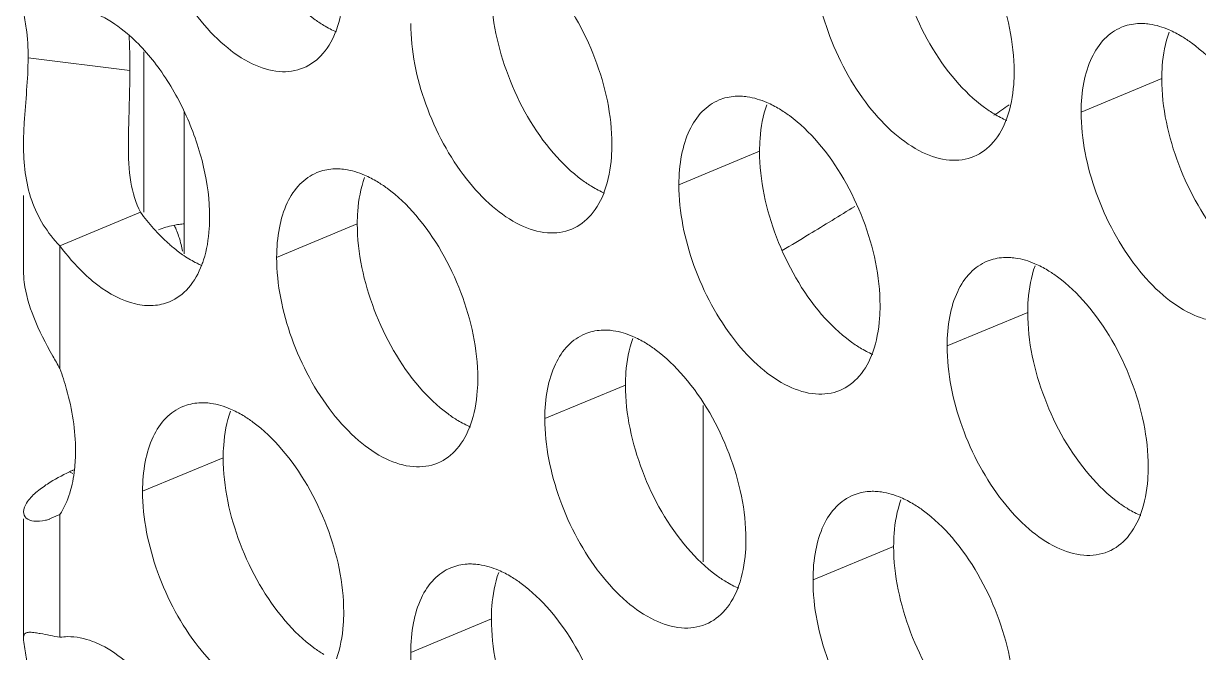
# Model space of a CAD drawing. Header units: millimetres. Extents: x 0 to 2524, y 0 to 1785.
# Drawn here: x 1789.22 to 1798.18, y 855.52 to 860.32 of the extents above; entities that cross this region are included whole.
import ezdxf

# ---------------------------------------------------------------- set-up
doc = ezdxf.new("R2010")
doc.units = ezdxf.units.MM
doc.header["$LTSCALE"] = 0.1
doc.layers.add('标注', color=251, linetype='Continuous', lineweight=9)

msp = doc.modelspace()

# ---------------------------------------------------------------- linework, layer by layer
at = {"layer": '标注'}
for p, q in [((1790.1384, 860.1084), (1790.1384, 858.8838)), ((1790.0329, 859.966), (1789.2563, 860.0621)), ((1797.9046, 859.9043), (1797.2894, 859.6486)), ((1790.4461, 858.566), (1790.4461, 859.6494)), ((1794.8361, 859.3498), (1794.2209, 859.0941)), ((1789.2212, 858.4377), (1789.2212, 859.0117)), ((1790.1136, 858.8838), (1789.4984, 858.6281)), ((1791.7675, 858.7954), (1791.1524, 858.5397)), ((1789.4984, 858.6281), (1789.4984, 857.6918)), ((1796.8817, 858.1195), (1796.2665, 857.8637)), ((1793.8132, 857.565), (1793.198, 857.3093)), ((1794.4059, 857.4098), (1794.4059, 856.2163)), ((1790.7447, 857.0106), (1790.1295, 856.7549)), ((1789.5986, 856.8908), (1789.5727, 856.9037)), ((1789.2212, 855.6346), (1789.2212, 856.5454)), ((1789.4984, 856.577), (1789.4205, 856.5454)), ((1789.4984, 856.577), (1789.4984, 855.6407)), ((1795.8589, 856.3346), (1795.2437, 856.0789)), ((1792.7904, 855.7802), (1792.1752, 855.5245))]:
    msp.add_line(p, q, dxfattribs=at)
for centre, radius, start, end in [((1778.661, 885.9127), 31.8399, 304.34454, 304.59625), ((1791.472, 859.8795), 1.6842, 216.24369, 221.66519), ((1779.924, 883.9705), 29.523, 301.194, 301.98361), ((1791.3609, 859.7824), 1.5367, 221.71232, 223.51512), ((1790.5007, 858.144), 0.6543, 98.11425, 102.08395), ((1790.4936, 858.1923), 0.6055, 94.3287, 98.10278), ((1780.1874, 883.5363), 29.015, 300.71798, 301.1931), ((1791.0543, 859.448), 1.0824, 230.33246, 235.77961), ((1789.8727, 858.7504), 0.758, 339.34278, 342.32676), ((1790.4674, 859.2282), 1.1282, 230.38894, 233.03812), ((1789.1882, 857.7494), 0.929, 294.44883, 296.47049)]:
    msp.add_arc(centre, radius, start, end, dxfattribs=at)
for points, knots in [([(1791.3572, 859.9855), (1791.2996, 859.9615), (1791.1607, 859.9436), (1790.9483, 860.0125), (1790.7382, 860.1588), (1790.5412, 860.3719), (1790.37, 860.637), (1790.1965, 861.026), (1790.1295, 861.3462), (1790.1295, 861.5549)], [0, 0, 0, 0, 0.08419, 0.180629, 0.294901, 0.426206, 0.569756, 0.71848, 1, 1, 1, 1]), ([(1796.3044, 861.2011), (1796.4528, 861.0285), (1796.6783, 860.6285), (1796.778, 860.1788), (1796.778, 859.9562)], [0, 0, 0, 0, 0.505546, 1, 1, 1, 1]), ([(1796.3325, 859.8897), (1796.184, 860.0623), (1795.9586, 860.4623), (1795.8589, 860.912), (1795.8589, 861.1346)], [0, 0, 0, 0, 0.505546, 1, 1, 1, 1]), ([(1796.4714, 859.3095), (1796.4137, 859.2856), (1796.2749, 859.2677), (1796.0625, 859.3366), (1795.8523, 859.4829), (1795.6553, 859.696), (1795.4842, 859.9611), (1795.3107, 860.35), (1795.2437, 860.6702), (1795.2437, 860.8789)], [0, 0, 0, 0, 0.08419, 0.180629, 0.294901, 0.426206, 0.569756, 0.71848, 1, 1, 1, 1]), ([(1793.2359, 860.6467), (1793.3843, 860.4741), (1793.6098, 860.0741), (1793.7095, 859.6243), (1793.7095, 859.4017)], [0, 0, 0, 0, 0.505546, 1, 1, 1, 1]), ([(1791.5118, 860.3099), (1791.486, 860.3255), (1791.378, 860.3982), (1791.2834, 860.4898), (1791.2183, 860.5656)], [0, 0, 0, 0, 0.231736, 1, 1, 1, 1]), ([(1791.6638, 860.6321), (1791.6638, 860.5998), (1791.6595, 860.4798), (1791.638, 860.3595), (1791.6081, 860.2769)], [0, 0, 0, 0, 0.269025, 1, 1, 1, 1]), ([(1793.2639, 859.3352), (1793.1155, 859.5078), (1792.8901, 859.9078), (1792.7904, 860.3576), (1792.7904, 860.5802)], [0, 0, 0, 0, 0.505546, 1, 1, 1, 1]), ([(1789.2563, 860.0621), (1789.2563, 860.1376), (1789.2508, 860.2577), (1789.2257, 860.375), (1789.222, 860.4189)], [0, 0, 0, 0, 0.631705, 1, 1, 1, 1]), ([(1789.7481, 860.4094), (1789.7706, 860.401), (1789.8657, 860.3591), (1789.9519, 860.2989), (1790.0126, 860.2472)], [0, 0, 0, 0, 0.231395, 1, 1, 1, 1]), ([(1793.4029, 858.7551), (1793.3452, 858.7312), (1793.2064, 858.7132), (1792.994, 858.7821), (1792.7838, 858.9284), (1792.5868, 859.1415), (1792.4157, 859.4066), (1792.2422, 859.7956), (1792.1752, 860.1158), (1792.1752, 860.3245)], [0, 0, 0, 0, 0.08419, 0.180629, 0.294901, 0.426206, 0.569756, 0.71848, 1, 1, 1, 1]), ([(1797.2894, 859.6486), (1797.2894, 859.7242), (1797.3009, 859.8667), (1797.3583, 860.0599), (1797.4555, 860.2102), (1797.548, 860.2753), (1797.596, 860.2952)], [0, 0, 0, 0, 0.300633, 0.564844, 0.793499, 1, 1, 1, 1]), ([(1797.596, 860.2952), (1797.6348, 860.3113), (1797.6916, 860.324), (1797.7483, 860.3245), (1797.7629, 860.3239)], [0, 0, 0, 0, 0.741995, 1, 1, 1, 1]), ([(1797.7629, 860.3239), (1797.7789, 860.3232), (1797.8465, 860.3168), (1797.9123, 860.2966), (1797.9599, 860.2762)], [0, 0, 0, 0, 0.236225, 1, 1, 1, 1]), ([(1790.0126, 860.2472), (1790.1066, 860.1673), (1790.2795, 859.9701), (1790.4756, 859.6228), (1790.6057, 859.241), (1790.6409, 858.9752), (1790.6409, 858.8473)], [0, 0, 0, 0, 0.235194, 0.49405, 0.756072, 1, 1, 1, 1]), ([(1790.0329, 859.966), (1790.0329, 859.989), (1790.0324, 860.0775), (1790.0298, 860.166), (1790.0273, 860.2314)], [0, 0, 0, 0, 0.260225, 1, 1, 1, 1]), ([(1791.6081, 860.2769), (1791.5844, 860.2112), (1791.5223, 860.0921), (1791.4137, 860.0089), (1791.3572, 859.9855)], [0, 0, 0, 0, 0.533077, 1, 1, 1, 1]), ([(1797.9046, 859.9043), (1797.9046, 859.9366), (1797.9088, 860.0566), (1797.9304, 860.1768), (1797.9602, 860.2594)], [0, 0, 0, 0, 0.269025, 1, 1, 1, 1]), ([(1798.0565, 860.2264), (1798.0823, 860.2109), (1798.1904, 860.1381), (1798.2849, 860.0465), (1798.3501, 859.9707)], [0, 0, 0, 0, 0.231736, 1, 1, 1, 1]), ([(1789.2213, 859.4014), (1789.2213, 859.4568), (1789.2299, 859.6773), (1789.2563, 859.897), (1789.2563, 860.0621)], [0, 0, 0, 0, 0.251377, 1, 1, 1, 1]), ([(1790.0212, 859.4013), (1790.0212, 859.4504), (1790.025, 859.6387), (1790.0329, 859.8269), (1790.0329, 859.966)], [0, 0, 0, 0, 0.261174, 1, 1, 1, 1]), ([(1796.778, 859.9562), (1796.778, 859.9238), (1796.7737, 859.8039), (1796.7522, 859.6836), (1796.7223, 859.601)], [0, 0, 0, 0, 0.269025, 1, 1, 1, 1]), ([(1796.626, 859.634), (1796.6002, 859.6496), (1796.4921, 859.7223), (1796.3976, 859.8139), (1796.3325, 859.8897)], [0, 0, 0, 0, 0.231736, 1, 1, 1, 1]), ([(1798.3781, 858.6593), (1798.2297, 858.8319), (1798.0042, 859.2319), (1797.9046, 859.6817), (1797.9046, 859.9043)], [0, 0, 0, 0, 0.505546, 1, 1, 1, 1]), ([(1794.5274, 859.7407), (1794.5663, 859.7569), (1794.6231, 859.7695), (1794.6798, 859.77), (1794.6944, 859.7694)], [0, 0, 0, 0, 0.741995, 1, 1, 1, 1]), ([(1794.6944, 859.7694), (1794.7104, 859.7688), (1794.778, 859.7624), (1794.8438, 859.7421), (1794.8914, 859.7217)], [0, 0, 0, 0, 0.236225, 1, 1, 1, 1]), ([(1794.2209, 859.0941), (1794.2209, 859.1697), (1794.2323, 859.3123), (1794.2898, 859.5054), (1794.3869, 859.6558), (1794.4795, 859.7208), (1794.5274, 859.7407)], [0, 0, 0, 0, 0.300633, 0.564844, 0.793499, 1, 1, 1, 1]), ([(1794.8361, 859.3498), (1794.8361, 859.3821), (1794.8403, 859.5021), (1794.8619, 859.6224), (1794.8917, 859.705)], [0, 0, 0, 0, 0.269025, 1, 1, 1, 1]), ([(1794.988, 859.672), (1795.0138, 859.6564), (1795.1219, 859.5837), (1795.2164, 859.4921), (1795.2816, 859.4163)], [0, 0, 0, 0, 0.231736, 1, 1, 1, 1]), ([(1796.7223, 859.601), (1796.6985, 859.5353), (1796.6365, 859.4162), (1796.5279, 859.333), (1796.4714, 859.3095)], [0, 0, 0, 0, 0.533077, 1, 1, 1, 1]), ([(1798.5171, 858.0792), (1798.4594, 858.0553), (1798.3205, 858.0373), (1798.1082, 858.1062), (1797.898, 858.2525), (1797.701, 858.4656), (1797.5298, 858.7307), (1797.3563, 859.1197), (1797.2894, 859.4399), (1797.2894, 859.6486)], [0, 0, 0, 0, 0.08419, 0.180629, 0.294901, 0.426206, 0.569756, 0.71848, 1, 1, 1, 1]), ([(1789.4984, 858.6281), (1789.4032, 858.7249), (1789.2506, 858.9731), (1789.2214, 859.2575), (1789.2213, 859.4014)], [0, 0, 0, 0, 0.485599, 1, 1, 1, 1]), ([(1793.7095, 859.4017), (1793.7095, 859.3694), (1793.7052, 859.2494), (1793.6837, 859.1291), (1793.6538, 859.0466)], [0, 0, 0, 0, 0.269025, 1, 1, 1, 1]), ([(1795.2816, 859.4163), (1795.43, 859.2437), (1795.6554, 858.8437), (1795.7551, 858.394), (1795.7551, 858.1713)], [0, 0, 0, 0, 0.505546, 1, 1, 1, 1]), ([(1793.5575, 859.0796), (1793.5317, 859.0951), (1793.4236, 859.1678), (1793.3291, 859.2595), (1793.2639, 859.3352)], [0, 0, 0, 0, 0.231736, 1, 1, 1, 1]), ([(1795.3096, 858.1049), (1795.1612, 858.2774), (1794.9357, 858.6775), (1794.8361, 859.1272), (1794.8361, 859.3498)], [0, 0, 0, 0, 0.505546, 1, 1, 1, 1]), ([(1791.4589, 859.1863), (1791.4978, 859.2024), (1791.5546, 859.2151), (1791.6113, 859.2156), (1791.6259, 859.215)], [0, 0, 0, 0, 0.741995, 1, 1, 1, 1]), ([(1791.6259, 859.215), (1791.6419, 859.2143), (1791.7095, 859.2079), (1791.7753, 859.1877), (1791.8229, 859.1673)], [0, 0, 0, 0, 0.236225, 1, 1, 1, 1]), ([(1791.1524, 858.5397), (1791.1524, 858.6153), (1791.1638, 858.7578), (1791.2213, 858.951), (1791.3184, 859.1014), (1791.411, 859.1664), (1791.4589, 859.1863)], [0, 0, 0, 0, 0.300633, 0.564844, 0.793499, 1, 1, 1, 1]), ([(1791.7675, 858.7954), (1791.7675, 858.8277), (1791.7718, 858.9477), (1791.7934, 859.0679), (1791.8232, 859.1505)], [0, 0, 0, 0, 0.269025, 1, 1, 1, 1]), ([(1791.9195, 859.1175), (1791.9453, 859.102), (1792.0534, 859.0293), (1792.1479, 858.9376), (1792.2131, 858.8618)], [0, 0, 0, 0, 0.231736, 1, 1, 1, 1]), ([(1793.6538, 859.0466), (1793.63, 858.9808), (1793.5679, 858.8618), (1793.4594, 858.7785), (1793.4029, 858.7551)], [0, 0, 0, 0, 0.533077, 1, 1, 1, 1]), ([(1795.4486, 857.5247), (1795.3909, 857.5008), (1795.252, 857.4829), (1795.0397, 857.5518), (1794.8295, 857.6981), (1794.6325, 857.9111), (1794.4613, 858.1763), (1794.2878, 858.5652), (1794.2209, 858.8854), (1794.2209, 859.0941)], [0, 0, 0, 0, 0.08419, 0.180629, 0.294901, 0.426206, 0.569756, 0.71848, 1, 1, 1, 1]), ([(1792.2131, 858.8618), (1792.3615, 858.6893), (1792.5869, 858.2893), (1792.6866, 857.8395), (1792.6866, 857.6169)], [0, 0, 0, 0, 0.505546, 1, 1, 1, 1]), ([(1790.6409, 858.8473), (1790.6409, 858.8178), (1790.6374, 858.7076), (1790.6195, 858.5973), (1790.5949, 858.5203)], [0, 0, 0, 0, 0.267106, 1, 1, 1, 1]), ([(1792.2411, 857.5504), (1792.0927, 857.723), (1791.8672, 858.123), (1791.7675, 858.5728), (1791.7675, 858.7954)], [0, 0, 0, 0, 0.505546, 1, 1, 1, 1]), ([(1790.3633, 858.6148), (1790.3533, 858.623), (1790.3127, 858.6578), (1790.2744, 858.695), (1790.2465, 858.7243)], [0, 0, 0, 0, 0.243044, 1, 1, 1, 1]), ([(1789.7481, 858.3591), (1789.7257, 858.3776), (1789.6342, 858.4592), (1789.5538, 858.5528), (1789.4984, 858.6281)], [0, 0, 0, 0, 0.237008, 1, 1, 1, 1]), ([(1790.5778, 858.4787), (1790.5667, 858.4836), (1790.5209, 858.5053), (1790.4773, 858.5314), (1790.4455, 858.5529)], [0, 0, 0, 0, 0.24028, 1, 1, 1, 1]), ([(1792.38, 856.9703), (1792.3224, 856.9464), (1792.1835, 856.9284), (1791.9711, 856.9973), (1791.761, 857.1436), (1791.564, 857.3567), (1791.3928, 857.6218), (1791.2193, 858.0108), (1791.1524, 858.331), (1791.1524, 858.5397)], [0, 0, 0, 0, 0.08419, 0.180629, 0.294901, 0.426206, 0.569756, 0.71848, 1, 1, 1, 1]), ([(1796.2665, 857.8637), (1796.2665, 857.9394), (1796.278, 858.0819), (1796.3355, 858.275), (1796.4326, 858.4254), (1796.5251, 858.4905), (1796.5731, 858.5104)], [0, 0, 0, 0, 0.300633, 0.564844, 0.793499, 1, 1, 1, 1]), ([(1796.5731, 858.5104), (1796.612, 858.5265), (1796.6687, 858.5391), (1796.7255, 858.5396), (1796.7401, 858.539)], [0, 0, 0, 0, 0.741995, 1, 1, 1, 1]), ([(1796.7401, 858.539), (1796.7561, 858.5384), (1796.8237, 858.532), (1796.8895, 858.5118), (1796.9371, 858.4914)], [0, 0, 0, 0, 0.236225, 1, 1, 1, 1]), ([(1789.2213, 858.4377), (1789.2213, 858.4082), (1789.2291, 858.2867), (1789.265, 858.1686), (1789.2991, 858.0832)], [0, 0, 0, 0, 0.242838, 1, 1, 1, 1]), ([(1790.5819, 858.483), (1790.5579, 858.4194), (1790.4959, 858.304), (1790.3897, 858.2236), (1790.3344, 858.2006)], [0, 0, 0, 0, 0.531803, 1, 1, 1, 1]), ([(1796.8817, 858.1195), (1796.8817, 858.1518), (1796.886, 858.2718), (1796.9075, 858.392), (1796.9374, 858.4746)], [0, 0, 0, 0, 0.269025, 1, 1, 1, 1]), ([(1797.0337, 858.4416), (1797.0595, 858.4261), (1797.1676, 858.3533), (1797.2621, 858.2617), (1797.3272, 858.1859)], [0, 0, 0, 0, 0.231736, 1, 1, 1, 1]), ([(1790.3344, 858.2006), (1790.2955, 858.1844), (1790.2082, 858.1651), (1790.0127, 858.1858), (1789.8743, 858.2626), (1789.7891, 858.3267)], [0, 0, 0, 0, 0.217094, 0.450255, 1, 1, 1, 1]), ([(1795.7551, 858.1713), (1795.7551, 858.139), (1795.7509, 858.019), (1795.7293, 857.8988), (1795.6995, 857.8162)], [0, 0, 0, 0, 0.269025, 1, 1, 1, 1]), ([(1797.3272, 858.1859), (1797.4757, 858.0133), (1797.7011, 857.6133), (1797.8008, 857.1636), (1797.8008, 856.941)], [0, 0, 0, 0, 0.505546, 1, 1, 1, 1]), ([(1789.2991, 858.0832), (1789.34, 857.9807), (1789.4084, 857.8505), (1789.4807, 857.7232), (1789.4984, 857.6918)], [0, 0, 0, 0, 0.753574, 1, 1, 1, 1]), ([(1795.6032, 857.8492), (1795.5774, 857.8647), (1795.4693, 857.9375), (1795.3748, 858.0291), (1795.3096, 858.1049)], [0, 0, 0, 0, 0.231736, 1, 1, 1, 1]), ([(1797.3553, 856.8745), (1797.2069, 857.0471), (1796.9814, 857.4471), (1796.8817, 857.8968), (1796.8817, 858.1195)], [0, 0, 0, 0, 0.505546, 1, 1, 1, 1]), ([(1793.198, 857.3093), (1793.198, 857.3849), (1793.2095, 857.5275), (1793.267, 857.7206), (1793.3641, 857.871), (1793.4566, 857.936), (1793.5046, 857.9559)], [0, 0, 0, 0, 0.300633, 0.564844, 0.793499, 1, 1, 1, 1]), ([(1793.5046, 857.9559), (1793.5435, 857.972), (1793.6002, 857.9847), (1793.657, 857.9852), (1793.6716, 857.9846)], [0, 0, 0, 0, 0.741995, 1, 1, 1, 1]), ([(1793.6716, 857.9846), (1793.6876, 857.984), (1793.7552, 857.9776), (1793.821, 857.9573), (1793.8686, 857.9369)], [0, 0, 0, 0, 0.236225, 1, 1, 1, 1]), ([(1793.8132, 857.565), (1793.8132, 857.5973), (1793.8175, 857.7173), (1793.839, 857.8376), (1793.8689, 857.9202)], [0, 0, 0, 0, 0.269025, 1, 1, 1, 1]), ([(1793.9652, 857.8871), (1793.991, 857.8716), (1794.099, 857.7989), (1794.1936, 857.7072), (1794.2587, 857.6315)], [0, 0, 0, 0, 0.231736, 1, 1, 1, 1]), ([(1797.4942, 856.2944), (1797.4366, 856.2704), (1797.2977, 856.2525), (1797.0853, 856.3214), (1796.8752, 856.4677), (1796.6782, 856.6808), (1796.507, 856.9459), (1796.3335, 857.3348), (1796.2665, 857.655), (1796.2665, 857.8637)], [0, 0, 0, 0, 0.08419, 0.180629, 0.294901, 0.426206, 0.569756, 0.71848, 1, 1, 1, 1]), ([(1795.6995, 857.8162), (1795.6757, 857.7505), (1795.6136, 857.6314), (1795.5051, 857.5482), (1795.4486, 857.5247)], [0, 0, 0, 0, 0.533077, 1, 1, 1, 1]), ([(1789.4984, 857.6918), (1789.5177, 857.6391), (1789.5833, 857.4354), (1789.6181, 857.2205), (1789.6181, 857.0624)], [0, 0, 0, 0, 0.26181, 1, 1, 1, 1]), ([(1792.6866, 857.6169), (1792.6866, 857.5846), (1792.6824, 857.4646), (1792.6608, 857.3443), (1792.631, 857.2617)], [0, 0, 0, 0, 0.269025, 1, 1, 1, 1]), ([(1794.2587, 857.6315), (1794.4071, 857.4589), (1794.6326, 857.0589), (1794.7323, 856.6091), (1794.7323, 856.3865)], [0, 0, 0, 0, 0.505546, 1, 1, 1, 1]), ([(1792.5347, 857.2948), (1792.5088, 857.3103), (1792.4008, 857.383), (1792.3063, 857.4747), (1792.2411, 857.5504)], [0, 0, 0, 0, 0.231736, 1, 1, 1, 1]), ([(1794.2868, 856.3201), (1794.1384, 856.4926), (1793.9129, 856.8926), (1793.8132, 857.3424), (1793.8132, 857.565)], [0, 0, 0, 0, 0.505546, 1, 1, 1, 1]), ([(1790.4361, 857.4015), (1790.475, 857.4176), (1790.5317, 857.4302), (1790.5885, 857.4307), (1790.6031, 857.4302)], [0, 0, 0, 0, 0.741995, 1, 1, 1, 1]), ([(1790.6031, 857.4302), (1790.6191, 857.4295), (1790.6867, 857.4231), (1790.7525, 857.4029), (1790.8, 857.3825)], [0, 0, 0, 0, 0.236225, 1, 1, 1, 1]), ([(1790.1295, 856.7549), (1790.1295, 856.8305), (1790.141, 856.973), (1790.1985, 857.1661), (1790.2956, 857.3165), (1790.3881, 857.3816), (1790.4361, 857.4015)], [0, 0, 0, 0, 0.300633, 0.564844, 0.793499, 1, 1, 1, 1]), ([(1790.7447, 857.0106), (1790.7447, 857.0429), (1790.749, 857.1629), (1790.7705, 857.2831), (1790.8004, 857.3657)], [0, 0, 0, 0, 0.269025, 1, 1, 1, 1]), ([(1790.8967, 857.3327), (1790.9225, 857.3172), (1791.0305, 857.2444), (1791.1251, 857.1528), (1791.1902, 857.077)], [0, 0, 0, 0, 0.231736, 1, 1, 1, 1]), ([(1792.631, 857.2617), (1792.6072, 857.196), (1792.5451, 857.0769), (1792.4366, 856.9937), (1792.38, 856.9703)], [0, 0, 0, 0, 0.533077, 1, 1, 1, 1]), ([(1794.4257, 855.7399), (1794.3681, 855.716), (1794.2292, 855.698), (1794.0168, 855.7669), (1793.8067, 855.9133), (1793.6097, 856.1263), (1793.4385, 856.3914), (1793.265, 856.7804), (1793.198, 857.1006), (1793.198, 857.3093)], [0, 0, 0, 0, 0.08419, 0.180629, 0.294901, 0.426206, 0.569756, 0.71848, 1, 1, 1, 1]), ([(1789.6181, 857.0624), (1789.6181, 857.0151), (1789.6097, 856.8481), (1789.5643, 856.6779), (1789.4984, 856.577)], [0, 0, 0, 0, 0.282087, 1, 1, 1, 1]), ([(1791.1902, 857.077), (1791.3386, 856.9044), (1791.5641, 856.5044), (1791.6638, 856.0547), (1791.6638, 855.8321)], [0, 0, 0, 0, 0.505546, 1, 1, 1, 1]), ([(1791.2183, 855.7656), (1791.0699, 855.9382), (1790.8444, 856.3382), (1790.7447, 856.7879), (1790.7447, 857.0106)], [0, 0, 0, 0, 0.505546, 1, 1, 1, 1]), ([(1789.3592, 856.7792), (1789.3738, 856.79), (1789.4417, 856.8369), (1789.5146, 856.8761), (1789.5727, 856.9037)], [0, 0, 0, 0, 0.220086, 1, 1, 1, 1]), ([(1797.8008, 856.941), (1797.8008, 856.9086), (1797.7965, 856.7887), (1797.775, 856.6684), (1797.7451, 856.5858)], [0, 0, 0, 0, 0.269025, 1, 1, 1, 1]), ([(1797.6489, 856.6188), (1797.623, 856.6344), (1797.515, 856.7071), (1797.4205, 856.7987), (1797.3553, 856.8745)], [0, 0, 0, 0, 0.231736, 1, 1, 1, 1]), ([(1789.2213, 856.5983), (1789.2215, 856.6217), (1789.2472, 856.6791), (1789.289, 856.7212), (1789.316, 856.7447)], [0, 0, 0, 0, 0.395219, 1, 1, 1, 1]), ([(1791.3572, 855.1855), (1791.2996, 855.1615), (1791.1607, 855.1436), (1790.9483, 855.2125), (1790.7382, 855.3588), (1790.5412, 855.5719), (1790.37, 855.837), (1790.1965, 856.226), (1790.1295, 856.5462), (1790.1295, 856.7549)], [0, 0, 0, 0, 0.08419, 0.180629, 0.294901, 0.426206, 0.569756, 0.71848, 1, 1, 1, 1]), ([(1795.2437, 856.0789), (1795.2437, 856.1545), (1795.2552, 856.2971), (1795.3126, 856.4902), (1795.4098, 856.6406), (1795.5023, 856.7056), (1795.5503, 856.7255)], [0, 0, 0, 0, 0.300633, 0.564844, 0.793499, 1, 1, 1, 1]), ([(1795.5503, 856.7255), (1795.5892, 856.7417), (1795.6459, 856.7543), (1795.7026, 856.7548), (1795.7173, 856.7542)], [0, 0, 0, 0, 0.741995, 1, 1, 1, 1]), ([(1795.7173, 856.7542), (1795.7333, 856.7536), (1795.8008, 856.7472), (1795.8667, 856.727), (1795.9142, 856.7066)], [0, 0, 0, 0, 0.236225, 1, 1, 1, 1]), ([(1795.8589, 856.3346), (1795.8589, 856.367), (1795.8632, 856.4869), (1795.8847, 856.6072), (1795.9146, 856.6898)], [0, 0, 0, 0, 0.269025, 1, 1, 1, 1]), ([(1796.0108, 856.6568), (1796.0367, 856.6412), (1796.1447, 856.5685), (1796.2392, 856.4769), (1796.3044, 856.4011)], [0, 0, 0, 0, 0.231736, 1, 1, 1, 1]), ([(1789.2991, 856.5277), (1789.2789, 856.5305), (1789.2395, 856.5415), (1789.2212, 856.5809), (1789.2213, 856.5983)], [0, 0, 0, 0, 0.539356, 1, 1, 1, 1]), ([(1789.4213, 856.5428), (1789.4104, 856.5392), (1789.3708, 856.5281), (1789.3286, 856.5235), (1789.2991, 856.5277)], [0, 0, 0, 0, 0.278012, 1, 1, 1, 1]), ([(1797.7451, 856.5858), (1797.7214, 856.5201), (1797.6593, 856.401), (1797.5508, 856.3178), (1797.4942, 856.2944)], [0, 0, 0, 0, 0.533077, 1, 1, 1, 1]), ([(1794.7323, 856.3865), (1794.7323, 856.3542), (1794.728, 856.2342), (1794.7065, 856.114), (1794.6766, 856.0314)], [0, 0, 0, 0, 0.269025, 1, 1, 1, 1]), ([(1796.3044, 856.4011), (1796.4528, 856.2285), (1796.6783, 855.8285), (1796.778, 855.3788), (1796.778, 855.1562)], [0, 0, 0, 0, 0.505546, 1, 1, 1, 1]), ([(1794.5803, 856.0644), (1794.5545, 856.0799), (1794.4465, 856.1526), (1794.3519, 856.2443), (1794.2868, 856.3201)], [0, 0, 0, 0, 0.231736, 1, 1, 1, 1]), ([(1796.3325, 855.0897), (1796.184, 855.2623), (1795.9586, 855.6623), (1795.8589, 856.112), (1795.8589, 856.3346)], [0, 0, 0, 0, 0.505546, 1, 1, 1, 1]), ([(1792.1752, 855.5245), (1792.1752, 855.6001), (1792.1867, 855.7427), (1792.2441, 855.9358), (1792.3413, 856.0862), (1792.4338, 856.1512), (1792.4818, 856.1711)], [0, 0, 0, 0, 0.300633, 0.564844, 0.793499, 1, 1, 1, 1]), ([(1792.4818, 856.1711), (1792.5207, 856.1872), (1792.5774, 856.1999), (1792.6341, 856.2004), (1792.6488, 856.1998)], [0, 0, 0, 0, 0.741995, 1, 1, 1, 1]), ([(1792.6488, 856.1998), (1792.6648, 856.1991), (1792.7323, 856.1927), (1792.7982, 856.1725), (1792.8457, 856.1521)], [0, 0, 0, 0, 0.236225, 1, 1, 1, 1]), ([(1792.7904, 855.7802), (1792.7904, 855.8125), (1792.7947, 855.9325), (1792.8162, 856.0528), (1792.846, 856.1353)], [0, 0, 0, 0, 0.269025, 1, 1, 1, 1]), ([(1792.9423, 856.1023), (1792.9682, 856.0868), (1793.0762, 856.0141), (1793.1707, 855.9224), (1793.2359, 855.8467)], [0, 0, 0, 0, 0.231736, 1, 1, 1, 1]), ([(1796.4714, 854.5095), (1796.4137, 854.4856), (1796.2749, 854.4677), (1796.0625, 854.5366), (1795.8523, 854.6829), (1795.6553, 854.896), (1795.4842, 855.1611), (1795.3107, 855.55), (1795.2437, 855.8702), (1795.2437, 856.0789)], [0, 0, 0, 0, 0.08419, 0.180629, 0.294901, 0.426206, 0.569756, 0.71848, 1, 1, 1, 1]), ([(1794.6766, 856.0314), (1794.6529, 855.9657), (1794.5908, 855.8466), (1794.4822, 855.7634), (1794.4257, 855.7399)], [0, 0, 0, 0, 0.533077, 1, 1, 1, 1]), ([(1791.6638, 855.8321), (1791.6638, 855.7998), (1791.6595, 855.6798), (1791.638, 855.5595), (1791.6081, 855.4769)], [0, 0, 0, 0, 0.269025, 1, 1, 1, 1]), ([(1793.2359, 855.8467), (1793.3843, 855.6741), (1793.6098, 855.2741), (1793.7095, 854.8243), (1793.7095, 854.6017)], [0, 0, 0, 0, 0.505546, 1, 1, 1, 1]), ([(1791.5118, 855.5099), (1791.486, 855.5255), (1791.378, 855.5982), (1791.2834, 855.6898), (1791.2183, 855.7656)], [0, 0, 0, 0, 0.231736, 1, 1, 1, 1]), ([(1793.2639, 854.5352), (1793.1155, 854.7078), (1792.8901, 855.1078), (1792.7904, 855.5576), (1792.7904, 855.7802)], [0, 0, 0, 0, 0.505546, 1, 1, 1, 1]), ([(1789.2213, 855.6345), (1789.2213, 855.6453), (1789.2236, 855.669), (1789.2463, 855.6768), (1789.2561, 855.678)], [0, 0, 0, 0, 0.522014, 1, 1, 1, 1]), ([(1789.2561, 855.678), (1789.2598, 855.6784), (1789.2786, 855.6794), (1789.2973, 855.6771), (1789.312, 855.6751)], [0, 0, 0, 0, 0.202313, 1, 1, 1, 1]), ([(1789.312, 855.6751), (1789.3244, 855.6733), (1789.3867, 855.6629), (1789.4486, 855.65), (1789.4984, 855.6407)], [0, 0, 0, 0, 0.19728, 1, 1, 1, 1]), ([(1789.4984, 855.6407), (1789.518, 855.6438), (1789.6024, 855.6506), (1789.6876, 855.6322), (1789.7481, 855.6094)], [0, 0, 0, 0, 0.23435, 1, 1, 1, 1]), ([(1789.2563, 855.2621), (1789.2563, 855.3376), (1789.2508, 855.4577), (1789.2257, 855.575), (1789.222, 855.6189)], [0, 0, 0, 0, 0.631705, 1, 1, 1, 1]), ([(1789.7481, 855.6094), (1789.7706, 855.601), (1789.8657, 855.5591), (1789.9519, 855.4989), (1790.0126, 855.4472)], [0, 0, 0, 0, 0.231395, 1, 1, 1, 1]), ([(1793.4029, 853.9551), (1793.3452, 853.9312), (1793.2064, 853.9132), (1792.994, 853.9821), (1792.7838, 854.1284), (1792.5868, 854.3415), (1792.4157, 854.6066), (1792.2422, 854.9956), (1792.1752, 855.3158), (1792.1752, 855.5245)], [0, 0, 0, 0, 0.08419, 0.180629, 0.294901, 0.426206, 0.569756, 0.71848, 1, 1, 1, 1])]:
    msp.add_open_spline(points, degree=3, knots=knots, dxfattribs=at)
for points in [[(1791.6084, 860.2602), (1791.5752, 860.2744), (1791.5429, 860.2913), (1791.5118, 860.3099)], [(1797.9599, 860.2762), (1797.9932, 860.2619), (1798.0255, 860.2451), (1798.0565, 860.2264)], [(1794.8914, 859.7217), (1794.9247, 859.7075), (1794.957, 859.6906), (1794.988, 859.672)], [(1796.7226, 859.5842), (1796.6893, 859.5985), (1796.6571, 859.6153), (1796.626, 859.634)], [(1790.0406, 859.1137), (1790.025, 859.2085), (1790.0213, 859.3052), (1790.0212, 859.4013)], [(1791.8229, 859.1673), (1791.8562, 859.153), (1791.8884, 859.1362), (1791.9195, 859.1175)], [(1790.1136, 858.8838), (1790.0753, 858.9545), (1790.0537, 859.0344), (1790.0406, 859.1137)], [(1793.6541, 859.0298), (1793.6208, 859.0441), (1793.5886, 859.0609), (1793.5575, 859.0796)], [(1790.3637, 858.7838), (1790.3254, 858.7756), (1790.2877, 858.7641), (1790.2511, 858.7502)], [(1790.4088, 858.6906), (1790.3985, 858.7231), (1790.3861, 858.7549), (1790.3714, 858.7856)], [(1790.4347, 858.5861), (1790.4282, 858.6214), (1790.4196, 858.6564), (1790.4088, 858.6906)], [(1796.9371, 858.4914), (1796.9704, 858.4771), (1797.0026, 858.4603), (1797.0337, 858.4416)], [(1793.8686, 857.9369), (1793.9018, 857.9226), (1793.9341, 857.9058), (1793.9652, 857.8871)], [(1795.6998, 857.7994), (1795.6665, 857.8137), (1795.6342, 857.8305), (1795.6032, 857.8492)], [(1790.8, 857.3825), (1790.8333, 857.3682), (1790.8656, 857.3514), (1790.8967, 857.3327)], [(1792.6313, 857.245), (1792.598, 857.2593), (1792.5657, 857.2761), (1792.5347, 857.2948)], [(1789.316, 856.7447), (1789.3299, 856.7568), (1789.3444, 856.7683), (1789.3592, 856.7792)], [(1795.9142, 856.7066), (1795.9475, 856.6923), (1795.9798, 856.6754), (1796.0108, 856.6568)], [(1797.7455, 856.5691), (1797.7122, 856.5833), (1797.6799, 856.6002), (1797.6489, 856.6188)], [(1792.8457, 856.1521), (1792.879, 856.1378), (1792.9113, 856.121), (1792.9423, 856.1023)], [(1794.677, 856.0146), (1794.6437, 856.0289), (1794.6114, 856.0457), (1794.5803, 856.0644)], [(1789.222, 855.6189), (1789.2216, 855.6241), (1789.2213, 855.6293), (1789.2213, 855.6345)]]:
    msp.add_open_spline(points, degree=3, dxfattribs=at)

doc.saveas('drawing.dxf')
